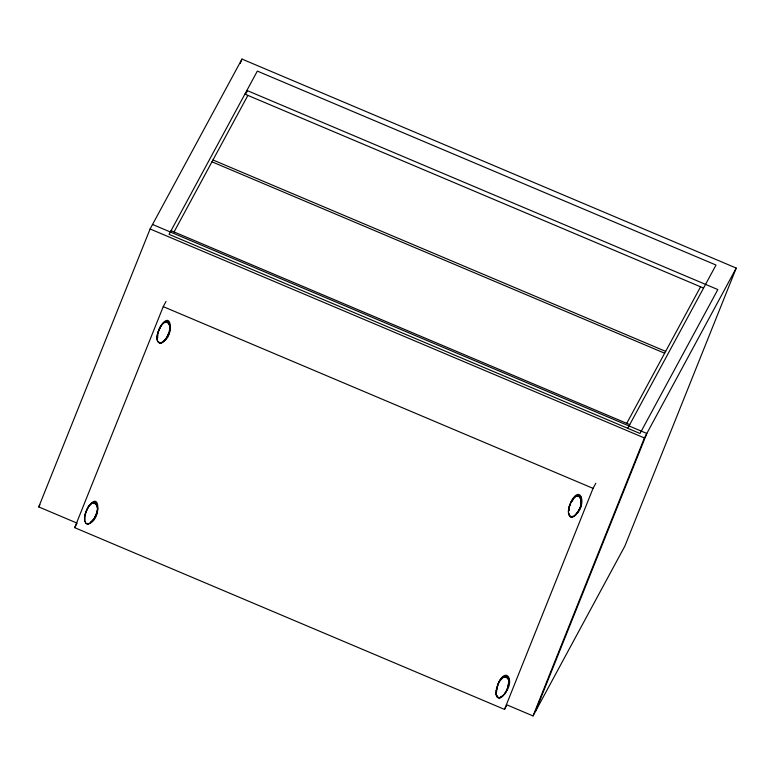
<?xml version="1.0" encoding="UTF-8"?>
<svg xmlns="http://www.w3.org/2000/svg" width="775" height="775" viewBox="0 0 775 775"><rect width="100%" height="100%" fill="white"/><g stroke="black" fill="none" stroke-linecap="round" stroke-linejoin="round"><path stroke-width="1.16" d="M84.533 518.62L84.649 516.683M84.853 516.567L84.814 519.783M156.986 337.774L157.102 335.837M157.703 334.732L157.654 338.045M495.932 692.569L496.048 690.622M508.448 683.986C510.744 677.602 503.082 674.211 500.204 680.498M508.942 680.954L507.354 689.14M568.492 509.776L568.453 513.244M568.375 511.723L569.315 506.036M568.579 511.355L569.005 507.877M568.966 510.415L569.092 508.671M84.659 516.935L84.969 514.833M85.25 515.578L85.57 513.728M96.749 511.829C99.985 505.503 92.69 499.032 88.815 506.559M157.102 336.088L157.422 333.986M169.202 330.983C171.798 326.091 166.906 318.273 162.333 324.425M496.048 690.883L498.955 682.048M496.639 689.518L496.959 687.677M84.959 515.152L85.473 512.934M85.163 514.784L86.742 509.94M157.412 334.306L160.958 325.548M158.1 332.097L157.189 337.406L157.528 340.254M158.023 332.882L158.517 330.983M168.718 332.824C172.622 326.256 167.061 316.152 161.268 325.713M496.349 689.091L498.131 683.879M497.463 685.778L496.203 693.722M507.654 687.609C509.427 684.248 509.766 674.512 503.663 677.069M508.342 685.41L507.005 689.45M568.802 508.245L570.138 504.205M569.412 506.831L569.906 504.932M85.444 513.312L88.505 506.395M157.897 332.465L159.195 329.094M95.616 515.501C100.992 507.451 94.153 495.816 87.808 508.051M96.458 513.302L94.821 517.274M168.059 334.655L168.911 332.456M569.286 506.404C579.39 479.531 588.903 504.661 574.566 515.83M579.458 508.603C583.43 502.694 579.778 489.781 572.657 499.652M74.691 527.659L77.122 523.154L38.75 506.927L150.108 228.964L241.965 59.074L736.25 268.073L624.892 546.036L533.035 715.926L506.937 704.892L504.506 709.396L74.691 527.659L163.244 306.629L166.005 301.504M240.172 63.56L241.965 59.074M504.506 709.396L593.049 488.357L595.82 483.242M533.035 715.926L644.393 437.952L736.25 268.073M535.467 711.421L646.825 433.457L152.539 224.459M158.546 330.634L160.008 327.263M86.093 511.481L87.556 508.109M167.264 336.427L168.262 334.287M167.594 336.185C172.263 330.557 170.025 314.069 161.394 325.113M95.151 517.032C99.81 511.403 97.573 494.915 88.951 505.968M569.935 504.573L571.398 501.202M497.492 685.42L498.48 683.279M578.663 510.376C584.67 503.014 579.371 487.611 571.65 501.144M578.983 510.124C584.757 502.781 579.681 487.359 571.747 500.602M506.211 691.222L507.199 689.082M506.54 690.971C514.106 680.169 506.337 666.2 498.354 683.163M245.491 94.385L247.487 90.694M174.055 231.938L247.884 95.393M38.75 506.927L39.903 504.806M626.743 423.344L700.571 286.798M627.74 428.294L716.013 265.04L257.339 71.106L169.066 234.36L640.014 433.487L717.834 289.569L246.886 90.442M159.543 328.493L160.454 326.837M159.34 328.862L161.462 325.345M166.354 338.084L167.468 336.059M86.887 509.708L88.001 507.683M93.901 518.93L95.015 516.906M570.729 502.801L571.843 500.776M572.115 501.328L572.938 499.836M577.743 512.033L578.857 509.998M498.286 683.647L499.4 681.622M505.29 692.879L506.404 690.845M507.131 689.866L504.554 694.226L501.028 697.432M160.357 326.653C172.118 308.363 173.513 335.352 164.281 340.855M165.346 339.576L167.245 336.786M87.904 507.499C100.527 488.657 100.702 518.068 90.723 522.738M92.893 520.422L94.802 517.632M576.736 513.525L578.644 510.735M499.294 681.448C500.631 677.098 508.526 673.31 508.894 680.188M499.197 681.99L501.473 678.852L504.351 676.565M504.283 694.371L506.191 691.581M166.208 338.326L163.176 341.891M93.756 519.173L90.394 522.331M91.828 521.701L93.097 520.054M577.598 512.265L575.36 514.658M575.67 514.803L576.939 513.147M501.396 679.336L502.365 678.173M505.155 693.121L502.123 696.677M163.971 340.709L165.104 339.644M164.503 340.758L162.082 342.637M92.022 521.333L89.832 523.115M575.864 514.435L573.674 516.218L570.739 516.596M503.421 695.282L501.222 697.064L499.177 697.636M163.38 341.523L161.219 342.715M89.629 523.483L90.927 522.67M573.471 516.586L574.759 515.762M161.026 343.083L162.246 342.598M88.573 523.929L89.793 523.445M572.415 517.032L573.636 516.538M500.689 696.744L501.783 696.279M499.962 697.878L501.183 697.384M159.146 343.025L161.152 343.054M88.776 523.561L86.897 523.503M87.585 524.065L88.699 523.9M571.427 517.158L572.541 517.002M495.923 692.366C495.651 694.807 496.901 698.847 500.088 697.849M160.125 343.189L157.79 341.63M568.453 513.089L569.77 516.46L571.524 517.138M84.882 521.362L85.938 523.367L87.682 524.036M499.071 697.984L497.366 697.258L496 693.945M244.89 94.133L703.564 288.067M212.96 159.97L665.657 351.375M211.963 161.81L664.659 353.226M171.062 230.669L629.736 424.613M150.108 228.964L644.393 437.952M163.244 306.629L593.049 488.357M570.603 516.935L568.724 514.464M159.35 342.657L157.964 341.339M498.286 697.442L496.465 695.049M85.977 523.319L86.761 523.842M569.974 516.092L568.647 512.876M580.688 496.562L581.095 497.54M157.335 340.516L157.771 341.707M85.076 521.1L85.521 522.185M157.054 339.15L157.325 340.622M84.611 519.996L84.872 521.478M508.884 679.578L508.972 681.768M156.986 337.571L157.063 339.305M84.533 518.417L84.611 520.151"/></g></svg>
